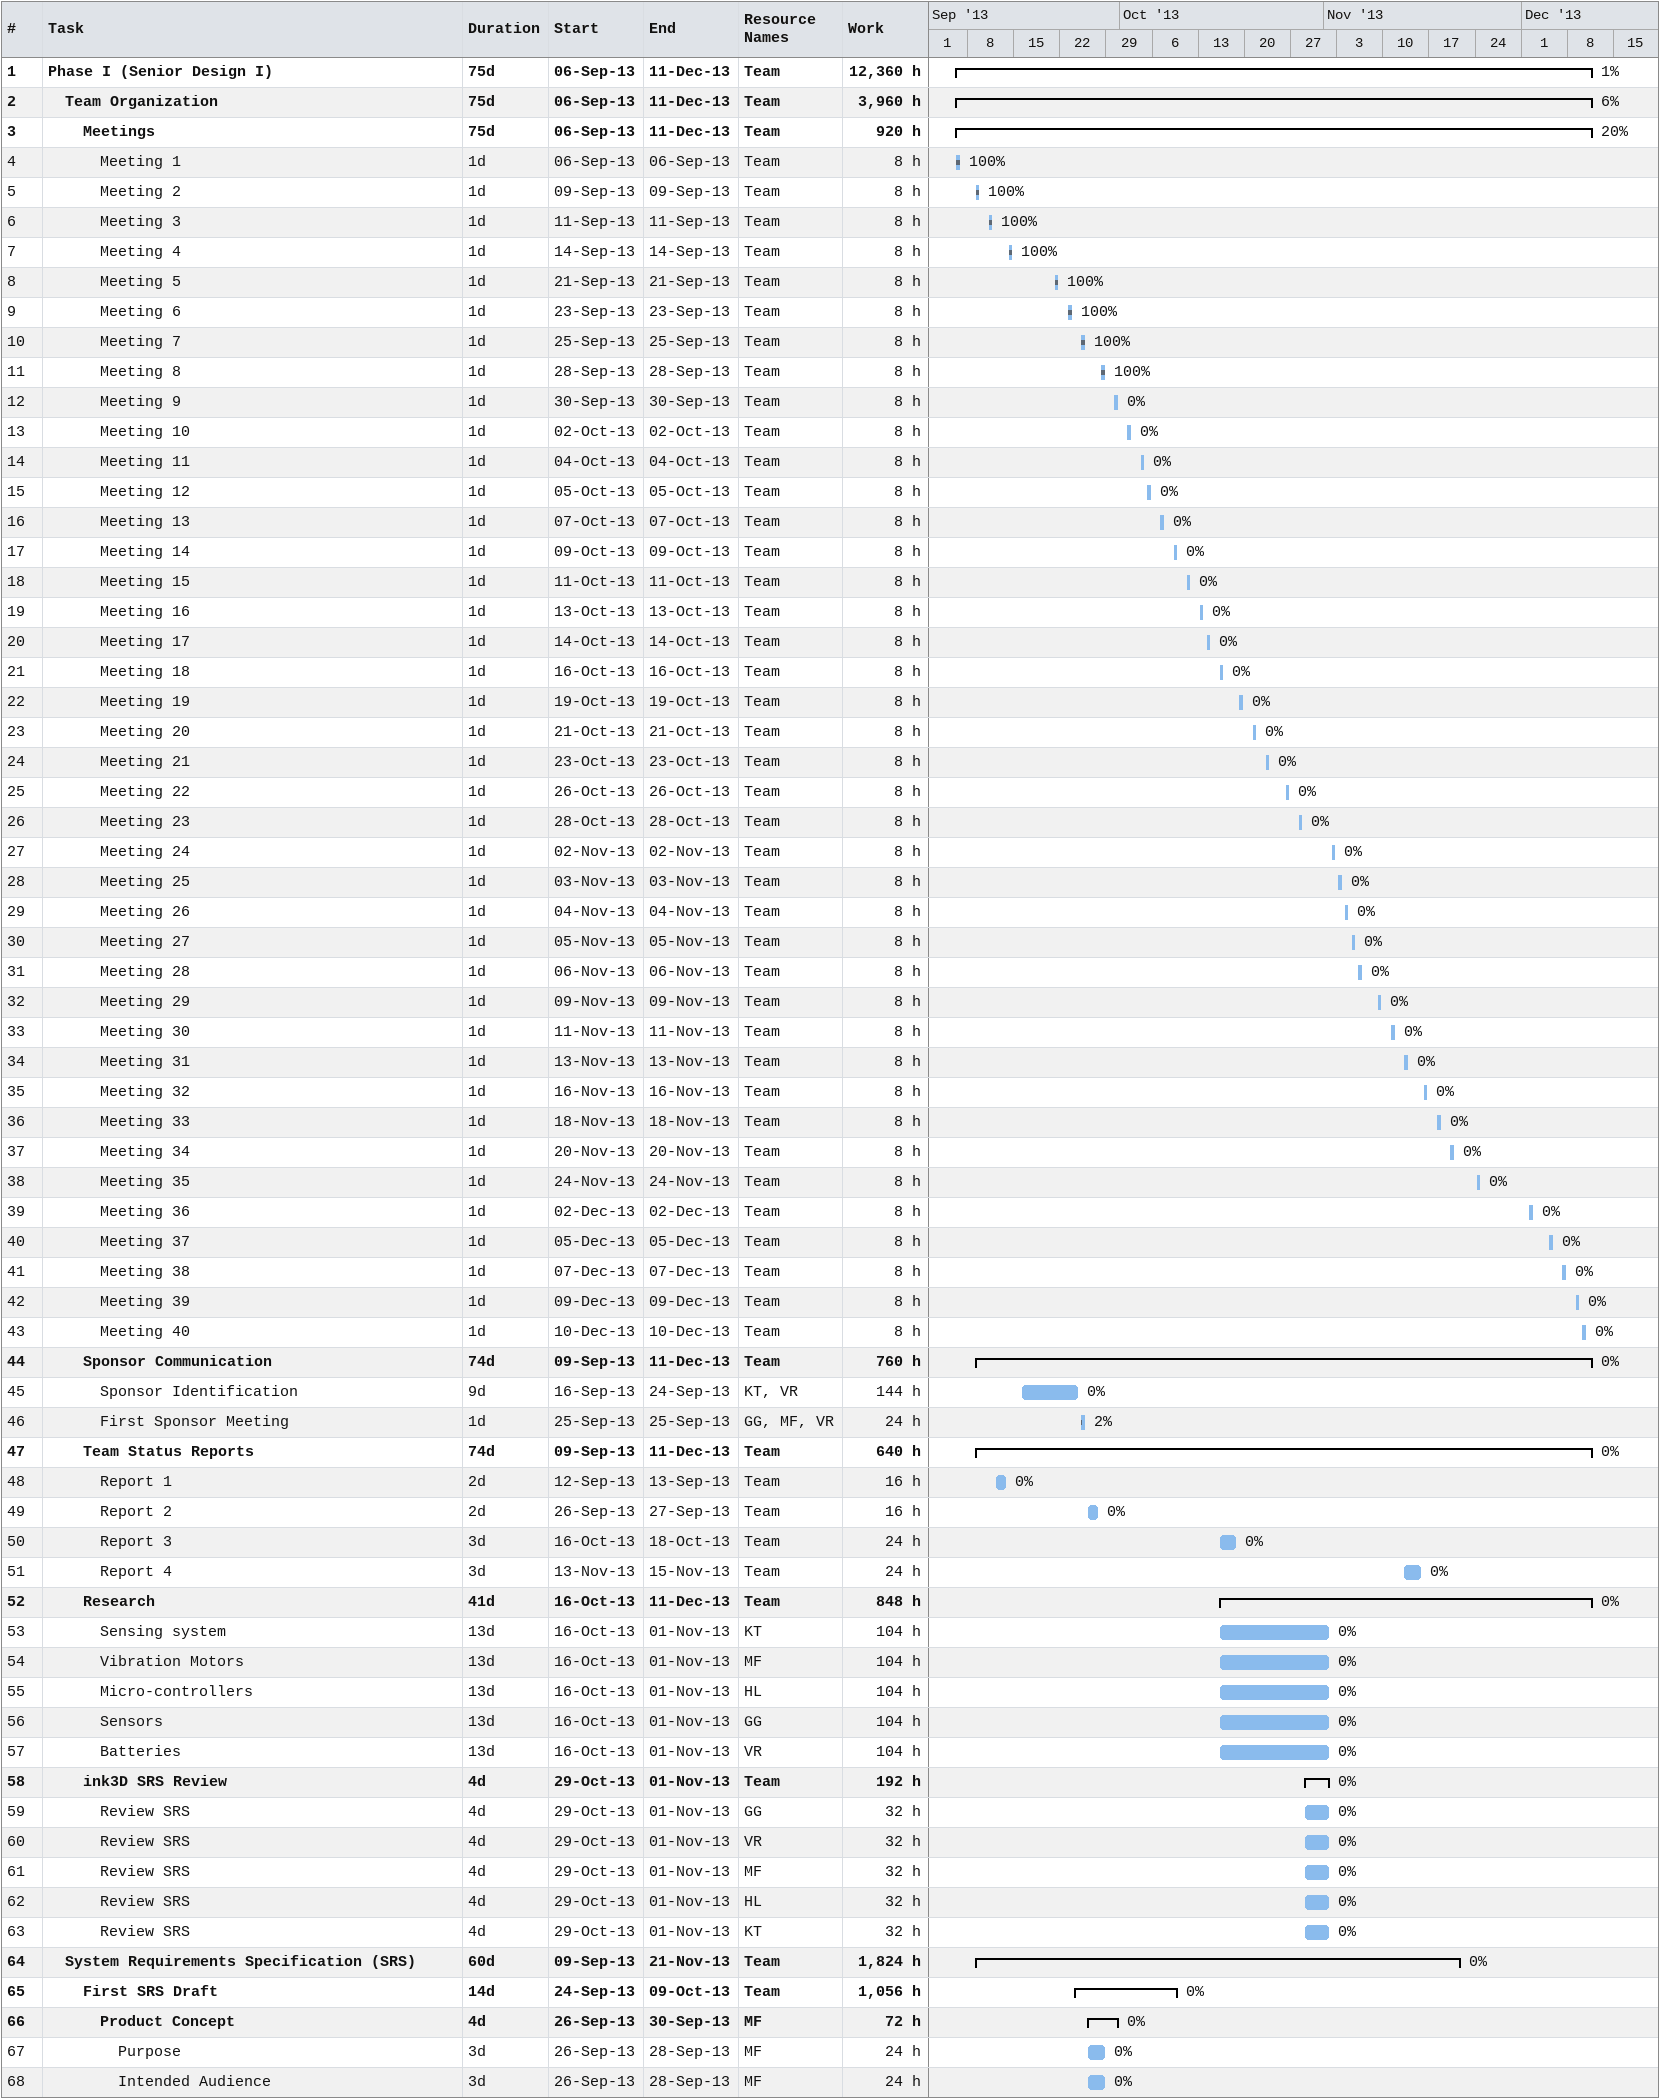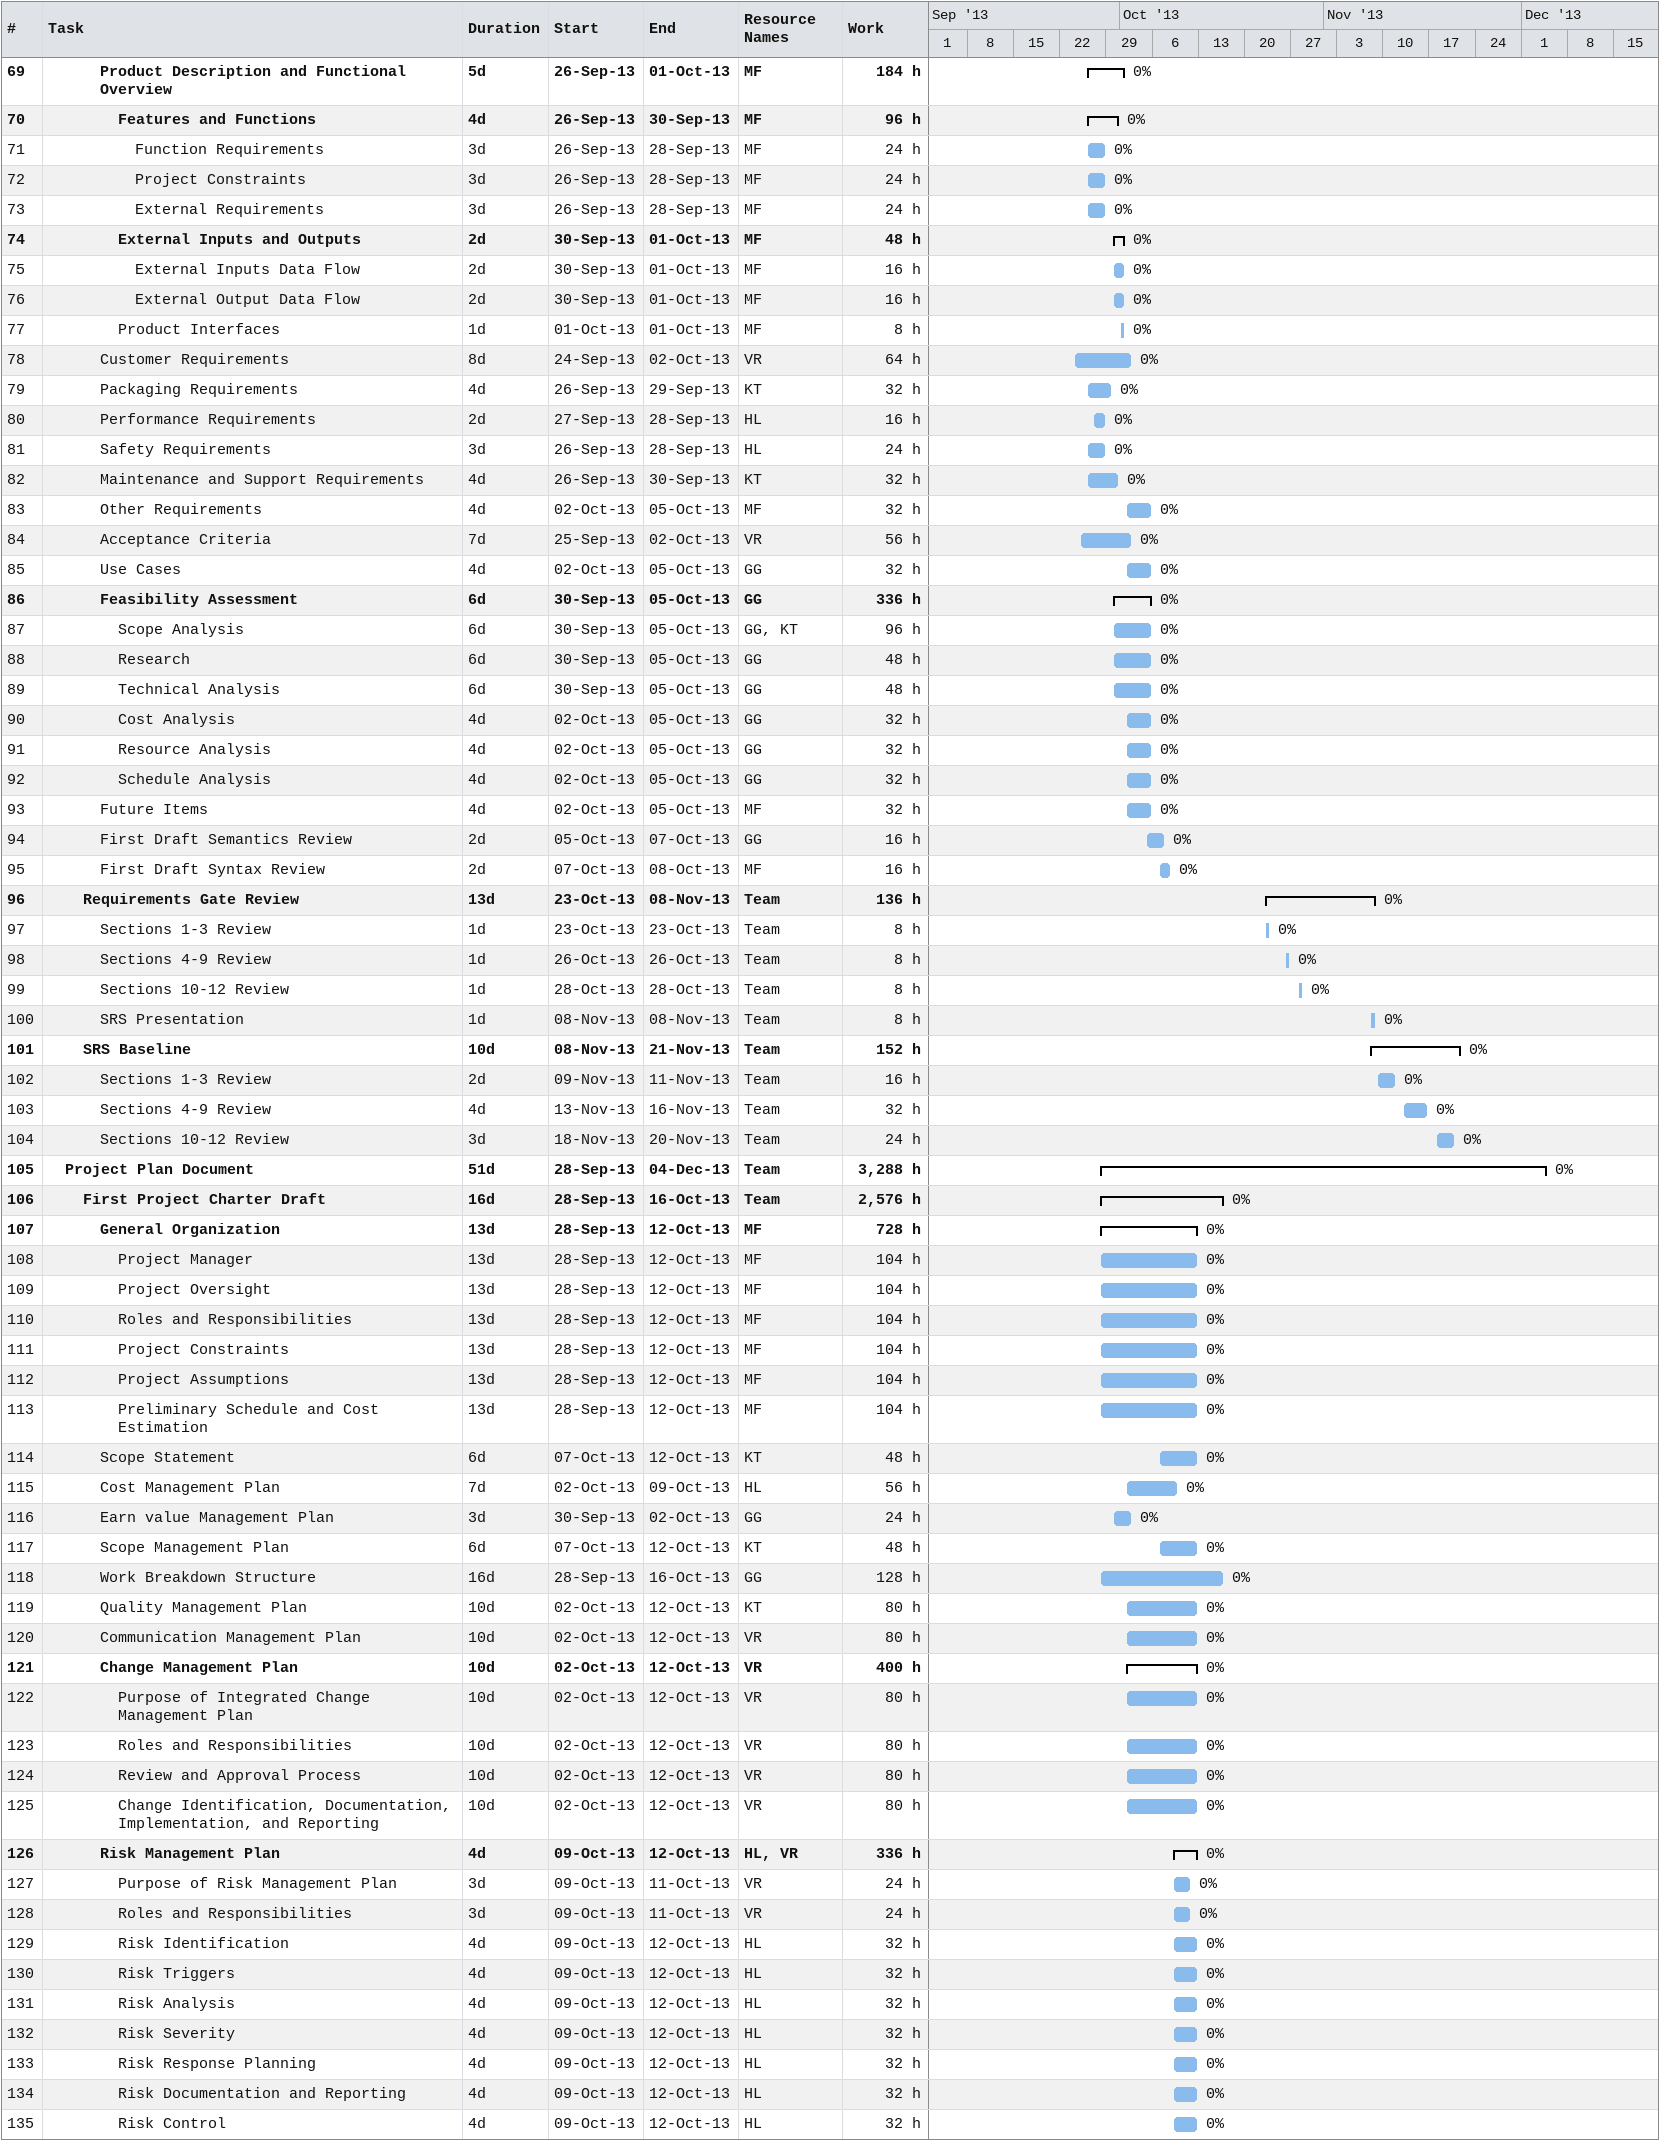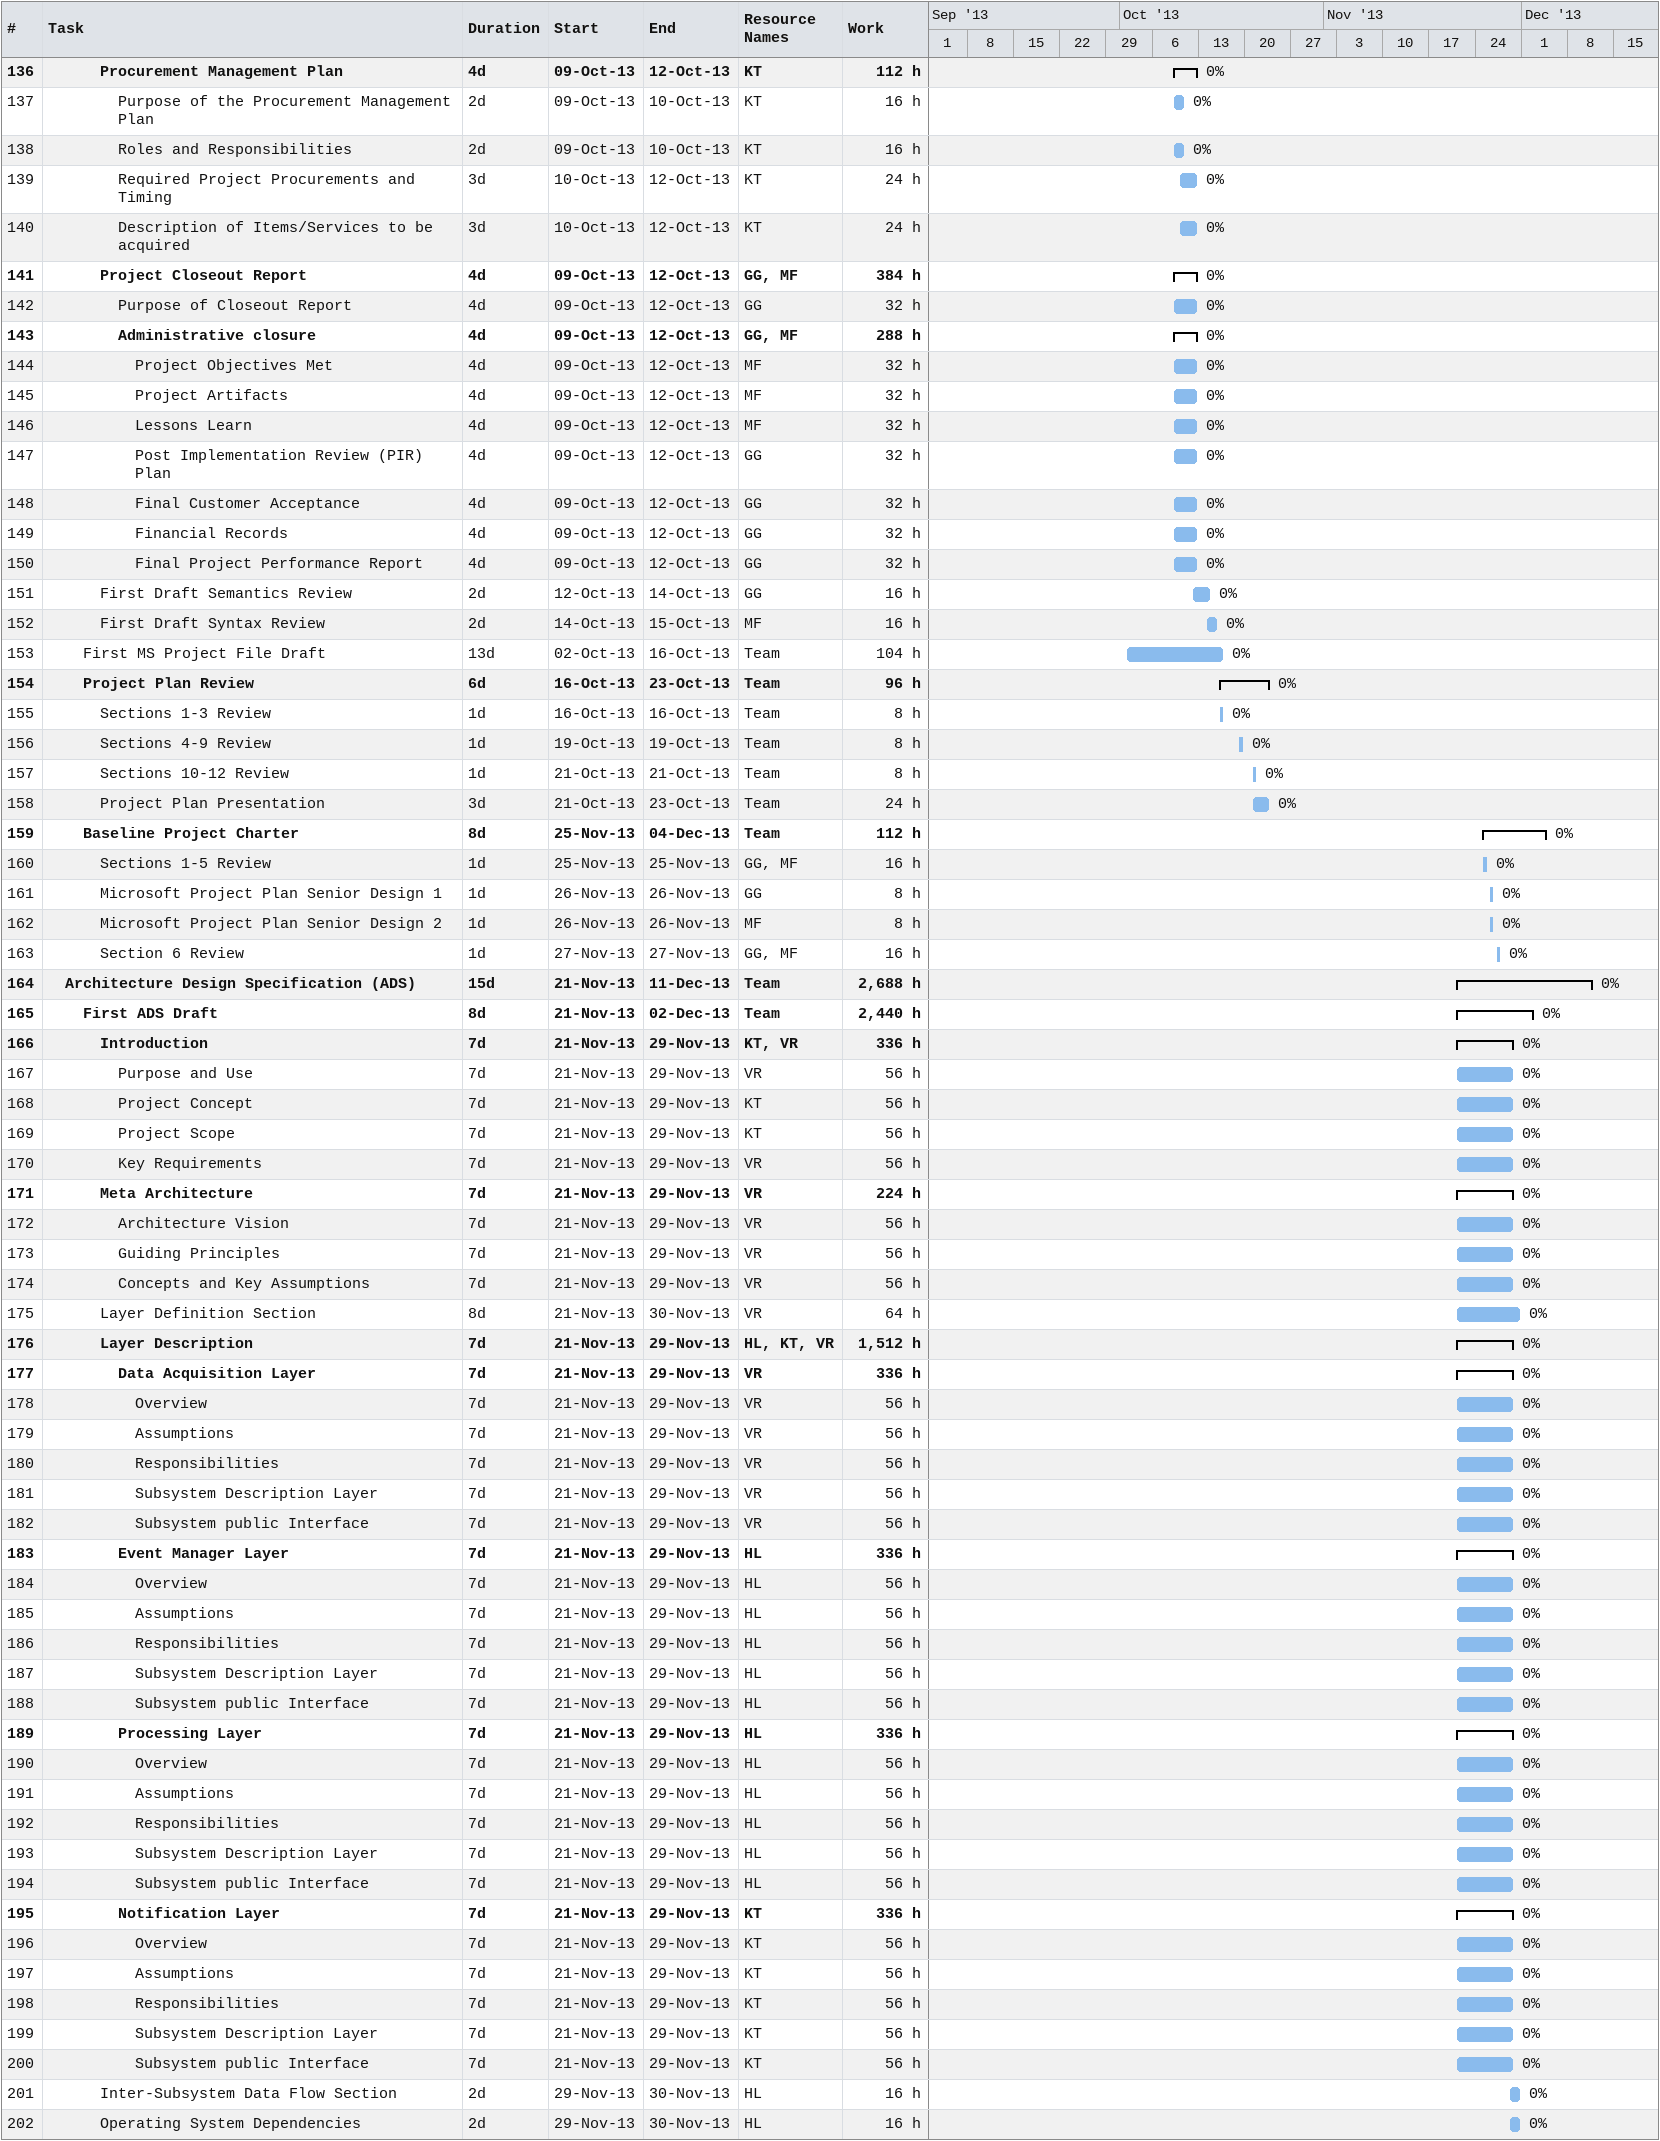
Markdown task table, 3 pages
| ID | Level | Task | Duration | Start | Finish | Resources | % complete | Work (h) |
|---|---|---|---|---|---|---|---|---|
| 1 | 1 | **Phase I (Senior Design I)** | 75d | 2013-09-06 | 2013-12-11 | Team | 1 | 12360 |
| 2 | 2 | **Team Organization** | 75d | 2013-09-06 | 2013-12-11 | Team | 6 | 3960 |
| 3 | 3 | **Meetings** | 75d | 2013-09-06 | 2013-12-11 | Team | 20 | 920 |
| 4 | 4 | Meeting 1 | 1d | 2013-09-06 | 2013-09-06 | Team | 100 | 8 |
| 5 | 4 | Meeting 2 | 1d | 2013-09-09 | 2013-09-09 | Team | 100 | 8 |
| 6 | 4 | Meeting 3 | 1d | 2013-09-11 | 2013-09-11 | Team | 100 | 8 |
| 7 | 4 | Meeting 4 | 1d | 2013-09-14 | 2013-09-14 | Team | 100 | 8 |
| 8 | 4 | Meeting 5 | 1d | 2013-09-21 | 2013-09-21 | Team | 100 | 8 |
| 9 | 4 | Meeting 6 | 1d | 2013-09-23 | 2013-09-23 | Team | 100 | 8 |
| 10 | 4 | Meeting 7 | 1d | 2013-09-25 | 2013-09-25 | Team | 100 | 8 |
| 11 | 4 | Meeting 8 | 1d | 2013-09-28 | 2013-09-28 | Team | 100 | 8 |
| 12 | 4 | Meeting 9 | 1d | 2013-09-30 | 2013-09-30 | Team | 0 | 8 |
| 13 | 4 | Meeting 10 | 1d | 2013-10-02 | 2013-10-02 | Team | 0 | 8 |
| 14 | 4 | Meeting 11 | 1d | 2013-10-04 | 2013-10-04 | Team | 0 | 8 |
| 15 | 4 | Meeting 12 | 1d | 2013-10-05 | 2013-10-05 | Team | 0 | 8 |
| 16 | 4 | Meeting 13 | 1d | 2013-10-07 | 2013-10-07 | Team | 0 | 8 |
| 17 | 4 | Meeting 14 | 1d | 2013-10-09 | 2013-10-09 | Team | 0 | 8 |
| 18 | 4 | Meeting 15 | 1d | 2013-10-11 | 2013-10-11 | Team | 0 | 8 |
| 19 | 4 | Meeting 16 | 1d | 2013-10-13 | 2013-10-13 | Team | 0 | 8 |
| 20 | 4 | Meeting 17 | 1d | 2013-10-14 | 2013-10-14 | Team | 0 | 8 |
| 21 | 4 | Meeting 18 | 1d | 2013-10-16 | 2013-10-16 | Team | 0 | 8 |
| 22 | 4 | Meeting 19 | 1d | 2013-10-19 | 2013-10-19 | Team | 0 | 8 |
| 23 | 4 | Meeting 20 | 1d | 2013-10-21 | 2013-10-21 | Team | 0 | 8 |
| 24 | 4 | Meeting 21 | 1d | 2013-10-23 | 2013-10-23 | Team | 0 | 8 |
| 25 | 4 | Meeting 22 | 1d | 2013-10-26 | 2013-10-26 | Team | 0 | 8 |
| 26 | 4 | Meeting 23 | 1d | 2013-10-28 | 2013-10-28 | Team | 0 | 8 |
| 27 | 4 | Meeting 24 | 1d | 2013-11-02 | 2013-11-02 | Team | 0 | 8 |
| 28 | 4 | Meeting 25 | 1d | 2013-11-03 | 2013-11-03 | Team | 0 | 8 |
| 29 | 4 | Meeting 26 | 1d | 2013-11-04 | 2013-11-04 | Team | 0 | 8 |
| 30 | 4 | Meeting 27 | 1d | 2013-11-05 | 2013-11-05 | Team | 0 | 8 |
| 31 | 4 | Meeting 28 | 1d | 2013-11-06 | 2013-11-06 | Team | 0 | 8 |
| 32 | 4 | Meeting 29 | 1d | 2013-11-09 | 2013-11-09 | Team | 0 | 8 |
| 33 | 4 | Meeting 30 | 1d | 2013-11-11 | 2013-11-11 | Team | 0 | 8 |
| 34 | 4 | Meeting 31 | 1d | 2013-11-13 | 2013-11-13 | Team | 0 | 8 |
| 35 | 4 | Meeting 32 | 1d | 2013-11-16 | 2013-11-16 | Team | 0 | 8 |
| 36 | 4 | Meeting 33 | 1d | 2013-11-18 | 2013-11-18 | Team | 0 | 8 |
| 37 | 4 | Meeting 34 | 1d | 2013-11-20 | 2013-11-20 | Team | 0 | 8 |
| 38 | 4 | Meeting 35 | 1d | 2013-11-24 | 2013-11-24 | Team | 0 | 8 |
| 39 | 4 | Meeting 36 | 1d | 2013-12-02 | 2013-12-02 | Team | 0 | 8 |
| 40 | 4 | Meeting 37 | 1d | 2013-12-05 | 2013-12-05 | Team | 0 | 8 |
| 41 | 4 | Meeting 38 | 1d | 2013-12-07 | 2013-12-07 | Team | 0 | 8 |
| 42 | 4 | Meeting 39 | 1d | 2013-12-09 | 2013-12-09 | Team | 0 | 8 |
| 43 | 4 | Meeting 40 | 1d | 2013-12-10 | 2013-12-10 | Team | 0 | 8 |
| 44 | 3 | **Sponsor Communication** | 74d | 2013-09-09 | 2013-12-11 | Team | 0 | 760 |
| 45 | 4 | Sponsor Identification | 9d | 2013-09-16 | 2013-09-24 | KT, VR | 0 | 144 |
| 46 | 4 | First Sponsor Meeting | 1d | 2013-09-25 | 2013-09-25 | GG, MF, VR | 2 | 24 |
| 47 | 3 | **Team Status Reports** | 74d | 2013-09-09 | 2013-12-11 | Team | 0 | 640 |
| 48 | 4 | Report 1 | 2d | 2013-09-12 | 2013-09-13 | Team | 0 | 16 |
| 49 | 4 | Report 2 | 2d | 2013-09-26 | 2013-09-27 | Team | 0 | 16 |
| 50 | 4 | Report 3 | 3d | 2013-10-16 | 2013-10-18 | Team | 0 | 24 |
| 51 | 4 | Report 4 | 3d | 2013-11-13 | 2013-11-15 | Team | 0 | 24 |
| 52 | 3 | **Research** | 41d | 2013-10-16 | 2013-12-11 | Team | 0 | 848 |
| 53 | 4 | Sensing system | 13d | 2013-10-16 | 2013-11-01 | KT | 0 | 104 |
| 54 | 4 | Vibration Motors | 13d | 2013-10-16 | 2013-11-01 | MF | 0 | 104 |
| 55 | 4 | Micro-controllers | 13d | 2013-10-16 | 2013-11-01 | HL | 0 | 104 |
| 56 | 4 | Sensors | 13d | 2013-10-16 | 2013-11-01 | GG | 0 | 104 |
| 57 | 4 | Batteries | 13d | 2013-10-16 | 2013-11-01 | VR | 0 | 104 |
| 58 | 3 | **ink3D SRS Review** | 4d | 2013-10-29 | 2013-11-01 | Team | 0 | 192 |
| 59 | 4 | Review SRS | 4d | 2013-10-29 | 2013-11-01 | GG | 0 | 32 |
| 60 | 4 | Review SRS | 4d | 2013-10-29 | 2013-11-01 | VR | 0 | 32 |
| 61 | 4 | Review SRS | 4d | 2013-10-29 | 2013-11-01 | MF | 0 | 32 |
| 62 | 4 | Review SRS | 4d | 2013-10-29 | 2013-11-01 | HL | 0 | 32 |
| 63 | 4 | Review SRS | 4d | 2013-10-29 | 2013-11-01 | KT | 0 | 32 |
| 64 | 2 | **System Requirements Specification (SRS)** | 60d | 2013-09-09 | 2013-11-21 | Team | 0 | 1824 |
| 65 | 3 | **First SRS Draft** | 14d | 2013-09-24 | 2013-10-09 | Team | 0 | 1056 |
| 66 | 4 | **Product Concept** | 4d | 2013-09-26 | 2013-09-30 | MF | 0 | 72 |
| 67 | 5 | Purpose | 3d | 2013-09-26 | 2013-09-28 | MF | 0 | 24 |
| 68 | 5 | Intended Audience | 3d | 2013-09-26 | 2013-09-28 | MF | 0 | 24 |
| 69 | 4 | **Product Description and Functional Overview** | 5d | 2013-09-26 | 2013-10-01 | MF | 0 | 184 |
| 70 | 5 | **Features and Functions** | 4d | 2013-09-26 | 2013-09-30 | MF | 0 | 96 |
| 71 | 6 | Function Requirements | 3d | 2013-09-26 | 2013-09-28 | MF | 0 | 24 |
| 72 | 6 | Project Constraints | 3d | 2013-09-26 | 2013-09-28 | MF | 0 | 24 |
| 73 | 6 | External Requirements | 3d | 2013-09-26 | 2013-09-28 | MF | 0 | 24 |
| 74 | 5 | **External Inputs and Outputs** | 2d | 2013-09-30 | 2013-10-01 | MF | 0 | 48 |
| 75 | 6 | External Inputs Data Flow | 2d | 2013-09-30 | 2013-10-01 | MF | 0 | 16 |
| 76 | 6 | External Output Data Flow | 2d | 2013-09-30 | 2013-10-01 | MF | 0 | 16 |
| 77 | 5 | Product Interfaces | 1d | 2013-10-01 | 2013-10-01 | MF | 0 | 8 |
| 78 | 4 | Customer Requirements | 8d | 2013-09-24 | 2013-10-02 | VR | 0 | 64 |
| 79 | 4 | Packaging Requirements | 4d | 2013-09-26 | 2013-09-29 | KT | 0 | 32 |
| 80 | 4 | Performance Requirements | 2d | 2013-09-27 | 2013-09-28 | HL | 0 | 16 |
| 81 | 4 | Safety Requirements | 3d | 2013-09-26 | 2013-09-28 | HL | 0 | 24 |
| 82 | 4 | Maintenance and Support Requirements | 4d | 2013-09-26 | 2013-09-30 | KT | 0 | 32 |
| 83 | 4 | Other Requirements | 4d | 2013-10-02 | 2013-10-05 | MF | 0 | 32 |
| 84 | 4 | Acceptance Criteria | 7d | 2013-09-25 | 2013-10-02 | VR | 0 | 56 |
| 85 | 4 | Use Cases | 4d | 2013-10-02 | 2013-10-05 | GG | 0 | 32 |
| 86 | 4 | **Feasibility Assessment** | 6d | 2013-09-30 | 2013-10-05 | GG | 0 | 336 |
| 87 | 5 | Scope Analysis | 6d | 2013-09-30 | 2013-10-05 | GG, KT | 0 | 96 |
| 88 | 5 | Research | 6d | 2013-09-30 | 2013-10-05 | GG | 0 | 48 |
| 89 | 5 | Technical Analysis | 6d | 2013-09-30 | 2013-10-05 | GG | 0 | 48 |
| 90 | 5 | Cost Analysis | 4d | 2013-10-02 | 2013-10-05 | GG | 0 | 32 |
| 91 | 5 | Resource Analysis | 4d | 2013-10-02 | 2013-10-05 | GG | 0 | 32 |
| 92 | 5 | Schedule Analysis | 4d | 2013-10-02 | 2013-10-05 | GG | 0 | 32 |
| 93 | 4 | Future Items | 4d | 2013-10-02 | 2013-10-05 | MF | 0 | 32 |
| 94 | 4 | First Draft Semantics Review | 2d | 2013-10-05 | 2013-10-07 | GG | 0 | 16 |
| 95 | 4 | First Draft Syntax Review | 2d | 2013-10-07 | 2013-10-08 | MF | 0 | 16 |
| 96 | 3 | **Requirements Gate Review** | 13d | 2013-10-23 | 2013-11-08 | Team | 0 | 136 |
| 97 | 4 | Sections 1-3 Review | 1d | 2013-10-23 | 2013-10-23 | Team | 0 | 8 |
| 98 | 4 | Sections 4-9 Review | 1d | 2013-10-26 | 2013-10-26 | Team | 0 | 8 |
| 99 | 4 | Sections 10-12 Review | 1d | 2013-10-28 | 2013-10-28 | Team | 0 | 8 |
| 100 | 4 | SRS Presentation | 1d | 2013-11-08 | 2013-11-08 | Team | 0 | 8 |
| 101 | 3 | **SRS Baseline** | 10d | 2013-11-08 | 2013-11-21 | Team | 0 | 152 |
| 102 | 4 | Sections 1-3 Review | 2d | 2013-11-09 | 2013-11-11 | Team | 0 | 16 |
| 103 | 4 | Sections 4-9 Review | 4d | 2013-11-13 | 2013-11-16 | Team | 0 | 32 |
| 104 | 4 | Sections 10-12 Review | 3d | 2013-11-18 | 2013-11-20 | Team | 0 | 24 |
| 105 | 2 | **Project Plan Document** | 51d | 2013-09-28 | 2013-12-04 | Team | 0 | 3288 |
| 106 | 3 | **First Project Charter Draft** | 16d | 2013-09-28 | 2013-10-16 | Team | 0 | 2576 |
| 107 | 4 | **General Organization** | 13d | 2013-09-28 | 2013-10-12 | MF | 0 | 728 |
| 108 | 5 | Project Manager | 13d | 2013-09-28 | 2013-10-12 | MF | 0 | 104 |
| 109 | 5 | Project Oversight | 13d | 2013-09-28 | 2013-10-12 | MF | 0 | 104 |
| 110 | 5 | Roles and Responsibilities | 13d | 2013-09-28 | 2013-10-12 | MF | 0 | 104 |
| 111 | 5 | Project Constraints | 13d | 2013-09-28 | 2013-10-12 | MF | 0 | 104 |
| 112 | 5 | Project Assumptions | 13d | 2013-09-28 | 2013-10-12 | MF | 0 | 104 |
| 113 | 5 | Preliminary Schedule and Cost Estimation | 13d | 2013-09-28 | 2013-10-12 | MF | 0 | 104 |
| 114 | 4 | Scope Statement | 6d | 2013-10-07 | 2013-10-12 | KT | 0 | 48 |
| 115 | 4 | Cost Management Plan | 7d | 2013-10-02 | 2013-10-09 | HL | 0 | 56 |
| 116 | 4 | Earn value Management Plan | 3d | 2013-09-30 | 2013-10-02 | GG | 0 | 24 |
| 117 | 4 | Scope Management Plan | 6d | 2013-10-07 | 2013-10-12 | KT | 0 | 48 |
| 118 | 4 | Work Breakdown Structure | 16d | 2013-09-28 | 2013-10-16 | GG | 0 | 128 |
| 119 | 4 | Quality Management Plan | 10d | 2013-10-02 | 2013-10-12 | KT | 0 | 80 |
| 120 | 4 | Communication Management Plan | 10d | 2013-10-02 | 2013-10-12 | VR | 0 | 80 |
| 121 | 4 | **Change Management Plan** | 10d | 2013-10-02 | 2013-10-12 | VR | 0 | 400 |
| 122 | 5 | Purpose of Integrated Change Management Plan | 10d | 2013-10-02 | 2013-10-12 | VR | 0 | 80 |
| 123 | 5 | Roles and Responsibilities | 10d | 2013-10-02 | 2013-10-12 | VR | 0 | 80 |
| 124 | 5 | Review and Approval Process | 10d | 2013-10-02 | 2013-10-12 | VR | 0 | 80 |
| 125 | 5 | Change Identification, Documentation, Implementation, and Reporting | 10d | 2013-10-02 | 2013-10-12 | VR | 0 | 80 |
| 126 | 4 | **Risk Management Plan** | 4d | 2013-10-09 | 2013-10-12 | HL, VR | 0 | 336 |
| 127 | 5 | Purpose of Risk Management Plan | 3d | 2013-10-09 | 2013-10-11 | VR | 0 | 24 |
| 128 | 5 | Roles and Responsibilities | 3d | 2013-10-09 | 2013-10-11 | VR | 0 | 24 |
| 129 | 5 | Risk Identification | 4d | 2013-10-09 | 2013-10-12 | HL | 0 | 32 |
| 130 | 5 | Risk Triggers | 4d | 2013-10-09 | 2013-10-12 | HL | 0 | 32 |
| 131 | 5 | Risk Analysis | 4d | 2013-10-09 | 2013-10-12 | HL | 0 | 32 |
| 132 | 5 | Risk Severity | 4d | 2013-10-09 | 2013-10-12 | HL | 0 | 32 |
| 133 | 5 | Risk Response Planning | 4d | 2013-10-09 | 2013-10-12 | HL | 0 | 32 |
| 134 | 5 | Risk Documentation and Reporting | 4d | 2013-10-09 | 2013-10-12 | HL | 0 | 32 |
| 135 | 5 | Risk Control | 4d | 2013-10-09 | 2013-10-12 | HL | 0 | 32 |
| 136 | 4 | **Procurement Management Plan** | 4d | 2013-10-09 | 2013-10-12 | KT | 0 | 112 |
| 137 | 5 | Purpose of the Procurement Management Plan | 2d | 2013-10-09 | 2013-10-10 | KT | 0 | 16 |
| 138 | 5 | Roles and Responsibilities | 2d | 2013-10-09 | 2013-10-10 | KT | 0 | 16 |
| 139 | 5 | Required Project Procurements and Timing | 3d | 2013-10-10 | 2013-10-12 | KT | 0 | 24 |
| 140 | 5 | Description of Items/Services to be acquired | 3d | 2013-10-10 | 2013-10-12 | KT | 0 | 24 |
| 141 | 4 | **Project Closeout Report** | 4d | 2013-10-09 | 2013-10-12 | GG, MF | 0 | 384 |
| 142 | 5 | Purpose of Closeout Report | 4d | 2013-10-09 | 2013-10-12 | GG | 0 | 32 |
| 143 | 5 | **Administrative closure** | 4d | 2013-10-09 | 2013-10-12 | GG, MF | 0 | 288 |
| 144 | 6 | Project Objectives Met | 4d | 2013-10-09 | 2013-10-12 | MF | 0 | 32 |
| 145 | 6 | Project Artifacts | 4d | 2013-10-09 | 2013-10-12 | MF | 0 | 32 |
| 146 | 6 | Lessons Learn | 4d | 2013-10-09 | 2013-10-12 | MF | 0 | 32 |
| 147 | 6 | Post Implementation Review (PIR) Plan | 4d | 2013-10-09 | 2013-10-12 | GG | 0 | 32 |
| 148 | 6 | Final Customer Acceptance | 4d | 2013-10-09 | 2013-10-12 | GG | 0 | 32 |
| 149 | 6 | Financial Records | 4d | 2013-10-09 | 2013-10-12 | GG | 0 | 32 |
| 150 | 6 | Final Project Performance Report | 4d | 2013-10-09 | 2013-10-12 | GG | 0 | 32 |
| 151 | 4 | First Draft Semantics Review | 2d | 2013-10-12 | 2013-10-14 | GG | 0 | 16 |
| 152 | 4 | First Draft Syntax Review | 2d | 2013-10-14 | 2013-10-15 | MF | 0 | 16 |
| 153 | 3 | First MS Project File Draft | 13d | 2013-10-02 | 2013-10-16 | Team | 0 | 104 |
| 154 | 3 | **Project Plan Review** | 6d | 2013-10-16 | 2013-10-23 | Team | 0 | 96 |
| 155 | 4 | Sections 1-3 Review | 1d | 2013-10-16 | 2013-10-16 | Team | 0 | 8 |
| 156 | 4 | Sections 4-9 Review | 1d | 2013-10-19 | 2013-10-19 | Team | 0 | 8 |
| 157 | 4 | Sections 10-12 Review | 1d | 2013-10-21 | 2013-10-21 | Team | 0 | 8 |
| 158 | 4 | Project Plan Presentation | 3d | 2013-10-21 | 2013-10-23 | Team | 0 | 24 |
| 159 | 3 | **Baseline Project Charter** | 8d | 2013-11-25 | 2013-12-04 | Team | 0 | 112 |
| 160 | 4 | Sections 1-5 Review | 1d | 2013-11-25 | 2013-11-25 | GG, MF | 0 | 16 |
| 161 | 4 | Microsoft Project Plan Senior Design 1 | 1d | 2013-11-26 | 2013-11-26 | GG | 0 | 8 |
| 162 | 4 | Microsoft Project Plan Senior Design 2 | 1d | 2013-11-26 | 2013-11-26 | MF | 0 | 8 |
| 163 | 4 | Section 6 Review | 1d | 2013-11-27 | 2013-11-27 | GG, MF | 0 | 16 |
| 164 | 2 | **Architecture Design Specification (ADS)** | 15d | 2013-11-21 | 2013-12-11 | Team | 0 | 2688 |
| 165 | 3 | **First ADS Draft** | 8d | 2013-11-21 | 2013-12-02 | Team | 0 | 2440 |
| 166 | 4 | **Introduction** | 7d | 2013-11-21 | 2013-11-29 | KT, VR | 0 | 336 |
| 167 | 5 | Purpose and Use | 7d | 2013-11-21 | 2013-11-29 | VR | 0 | 56 |
| 168 | 5 | Project Concept | 7d | 2013-11-21 | 2013-11-29 | KT | 0 | 56 |
| 169 | 5 | Project Scope | 7d | 2013-11-21 | 2013-11-29 | KT | 0 | 56 |
| 170 | 5 | Key Requirements | 7d | 2013-11-21 | 2013-11-29 | VR | 0 | 56 |
| 171 | 4 | **Meta Architecture** | 7d | 2013-11-21 | 2013-11-29 | VR | 0 | 224 |
| 172 | 5 | Architecture Vision | 7d | 2013-11-21 | 2013-11-29 | VR | 0 | 56 |
| 173 | 5 | Guiding Principles | 7d | 2013-11-21 | 2013-11-29 | VR | 0 | 56 |
| 174 | 5 | Concepts and Key Assumptions | 7d | 2013-11-21 | 2013-11-29 | VR | 0 | 56 |
| 175 | 4 | Layer Definition Section | 8d | 2013-11-21 | 2013-11-30 | VR | 0 | 64 |
| 176 | 4 | **Layer Description** | 7d | 2013-11-21 | 2013-11-29 | HL, KT, VR | 0 | 1512 |
| 177 | 5 | **Data Acquisition Layer** | 7d | 2013-11-21 | 2013-11-29 | VR | 0 | 336 |
| 178 | 6 | Overview | 7d | 2013-11-21 | 2013-11-29 | VR | 0 | 56 |
| 179 | 6 | Assumptions | 7d | 2013-11-21 | 2013-11-29 | VR | 0 | 56 |
| 180 | 6 | Responsibilities | 7d | 2013-11-21 | 2013-11-29 | VR | 0 | 56 |
| 181 | 6 | Subsystem Description Layer | 7d | 2013-11-21 | 2013-11-29 | VR | 0 | 56 |
| 182 | 6 | Subsystem public Interface | 7d | 2013-11-21 | 2013-11-29 | VR | 0 | 56 |
| 183 | 5 | **Event Manager Layer** | 7d | 2013-11-21 | 2013-11-29 | HL | 0 | 336 |
| 184 | 6 | Overview | 7d | 2013-11-21 | 2013-11-29 | HL | 0 | 56 |
| 185 | 6 | Assumptions | 7d | 2013-11-21 | 2013-11-29 | HL | 0 | 56 |
| 186 | 6 | Responsibilities | 7d | 2013-11-21 | 2013-11-29 | HL | 0 | 56 |
| 187 | 6 | Subsystem Description Layer | 7d | 2013-11-21 | 2013-11-29 | HL | 0 | 56 |
| 188 | 6 | Subsystem public Interface | 7d | 2013-11-21 | 2013-11-29 | HL | 0 | 56 |
| 189 | 5 | **Processing Layer** | 7d | 2013-11-21 | 2013-11-29 | HL | 0 | 336 |
| 190 | 6 | Overview | 7d | 2013-11-21 | 2013-11-29 | HL | 0 | 56 |
| 191 | 6 | Assumptions | 7d | 2013-11-21 | 2013-11-29 | HL | 0 | 56 |
| 192 | 6 | Responsibilities | 7d | 2013-11-21 | 2013-11-29 | HL | 0 | 56 |
| 193 | 6 | Subsystem Description Layer | 7d | 2013-11-21 | 2013-11-29 | HL | 0 | 56 |
| 194 | 6 | Subsystem public Interface | 7d | 2013-11-21 | 2013-11-29 | HL | 0 | 56 |
| 195 | 5 | **Notification Layer** | 7d | 2013-11-21 | 2013-11-29 | KT | 0 | 336 |
| 196 | 6 | Overview | 7d | 2013-11-21 | 2013-11-29 | KT | 0 | 56 |
| 197 | 6 | Assumptions | 7d | 2013-11-21 | 2013-11-29 | KT | 0 | 56 |
| 198 | 6 | Responsibilities | 7d | 2013-11-21 | 2013-11-29 | KT | 0 | 56 |
| 199 | 6 | Subsystem Description Layer | 7d | 2013-11-21 | 2013-11-29 | KT | 0 | 56 |
| 200 | 6 | Subsystem public Interface | 7d | 2013-11-21 | 2013-11-29 | KT | 0 | 56 |
| 201 | 4 | Inter-Subsystem Data Flow Section | 2d | 2013-11-29 | 2013-11-30 | HL | 0 | 16 |
| 202 | 4 | Operating System Dependencies | 2d | 2013-11-29 | 2013-11-30 | HL | 0 | 16 |
